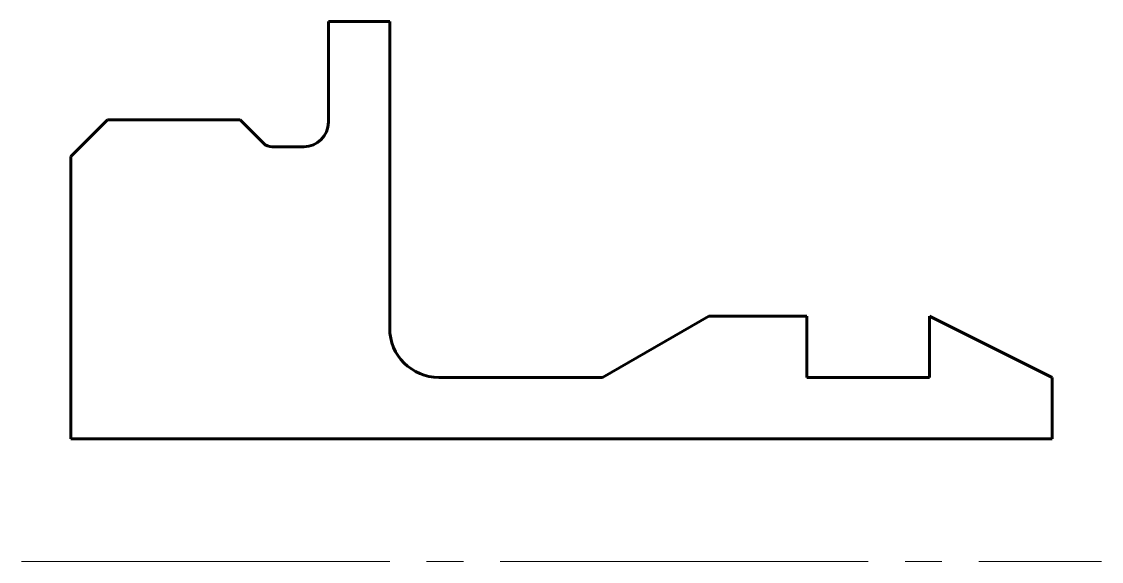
# Model space of a CAD drawing. Header units: millimetres. Extents: x -2 to 42, y 0 to 22.
import ezdxf

# ---------------------------------------------------------------- set-up
doc = ezdxf.new("R2010")
doc.units = ezdxf.units.MM
doc.linetypes.add('K5LT_AXLED', pattern=[19.5, 15, -1.5, 1.5, -1.5])
doc.linetypes.add('K5LT_BASIC', pattern=[0])

msp = doc.modelspace()

# ---------------------------------------------------------------- linework, layer by layer
at = {"color": 150, "linetype": 'K5LT_BASIC', "lineweight": 60, "true_color": 0x0080ff}
for p, q in [((10.5, 17.9), (10.5, 22)), ((10.5, 22), (13, 22)), ((13, 22), (13, 9.5)), ((0, 16.5), (1.5, 18)), ((1.5, 18), (6.9, 18)), ((6.9, 18), (7.854, 17.046)), ((8.207, 16.9), (9.5, 16.9)), ((0, 5), (0, 16.5)), ((26, 10), (21.67, 7.5)), ((26, 10), (30, 10)), ((30, 7.5), (30, 10)), ((40, 7.5), (35, 10)), ((35, 10), (35, 7.5)), ((15, 7.5), (21.67, 7.5)), ((30, 7.5), (35, 7.5)), ((40, 7.5), (40, 5)), ((0, 5), (40, 5))]:
    msp.add_line(p, q, dxfattribs=at)
at = {"color": 30, "linetype": 'K5LT_AXLED', "lineweight": 18, "true_color": 0xff8000}
msp.add_line((-2, 0), (42, 0), dxfattribs=at)
at = {"color": 150, "linetype": 'K5LT_BASIC', "lineweight": 60, "true_color": 0x0080ff}
for centre, radius, start, end in [((9.5, 17.9), 1, 270, 0), ((8.207, 17.4), 0.5, 225, 270), ((15, 9.5), 2, 180, 270)]:
    msp.add_arc(centre, radius, start, end, dxfattribs=at)

doc.saveas('drawing.dxf')
